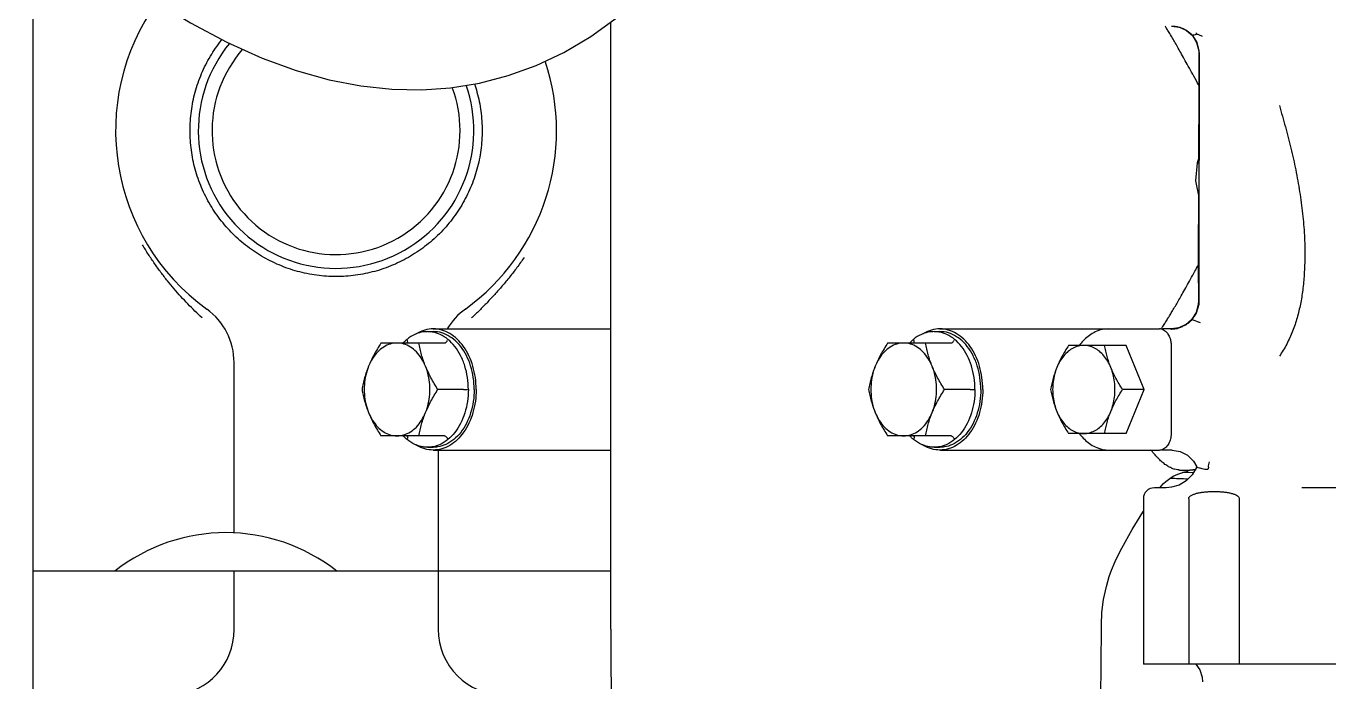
# Model space of a CAD drawing. Header units: millimetres. Extents: x 156850 to 204135, y 56350 to 74150.
# Drawn here: x 174923.7 to 175160.2, y 61808.4 to 61927.5 of the extents above; entities that cross this region are included whole.
import ezdxf

# ---------------------------------------------------------------- set-up
doc = ezdxf.new("R2010")
doc.units = ezdxf.units.MM
doc.header["$LTSCALE"] = 150
doc.layers.add('-----33 Equipment', color=5, linetype='Continuous')

# ---------------------------------------------------------------- blocks, each defined once
blk = doc.blocks.new('X-2F-PLAN$0$A$C73FA2420')
at = {"color": 0, "linetype": 'Continuous'}
for p, q in [((2195.08, 713.28), (1942.01, 713.28)), ((2074.23, 608.42), (2074.23, 713.28)), ((2063.62, 676.78), (2074.23, 676.78)), ((2081.2, 676.78), (2112.12, 676.78)), ((2098.8, 638.61), (2098.8, 650.13)), ((2115.67, 638.61), (2115.67, 650.13)), ((2096.73, 641.7), (2096.73, 640.64)), ((2117.73, 641.7), (2117.73, 640.64)), ((2096.23, 639.78), (2063.73, 639.78)), ((2096.23, 640.64), (2096.23, 608.42)), ((2107.23, 635.17), (2107.23, 639.8)), ((2118.23, 640.64), (2118.23, 608.42)), ((2063.73, 608.42), (2173.99, 608.42)), ((2098.8, 546.69), (2098.8, 558.2)), ((2115.67, 546.69), (2115.67, 558.2)), ((2096.23, 548.72), (2096.23, 508.89)), ((2096.73, 549.78), (2096.73, 548.72)), ((2117.73, 549.78), (2117.73, 548.72)), ((2118.23, 548.72), (2118.23, 508.89)), ((2107.23, 543.25), (2107.23, 547.88)), ((2099.23, 514.92), (2099.23, 525.36)), ((2115.23, 514.92), (2115.23, 525.36)), ((2063.73, 519.42), (2064.48, 519.42)), ((2073.28, 517.98), (2073.29, 517.98)), ((2077.14, 516.35), (2077.14, 516.35)), ((2107.23, 511.65), (2107.23, 515.57)), ((2099.23, 514.92), (2107.23, 511.65)), ((2107.23, 511.65), (2115.23, 514.92)), ((2087.38, 511.79), (2057.38, 511.79)), ((2057.38, 462.69), (2057.38, 511.79)), ((2089.38, 507.66), (2089.38, 509.79)), ((2089.38, 508.8), (2089.7, 508.55)), ((2096.23, 506.55), (2096.23, 508.42)), ((2118.23, 506.69), (2118.23, 508.3)), ((2115.23, 506.77), (2099.23, 506.77)), ((2118.45, 505.35), (2118.25, 506.69)), ((2173.23, 506.7), (2173.01, 505.25)), ((2087.38, 503.58), (2057.38, 503.58)), ((2092.16, 504.65), (2092.21, 502.65)), ((2092.6, 505.25), (2092.6, 505.26)), ((2092.6, 505.25), (2092.6, 503.39)), ((2119.05, 504.07), (2118.45, 505.35)), ((2119.99, 503.01), (2119.05, 504.07)), ((2172.41, 503.97), (2171.48, 502.91)), ((2173.01, 505.25), (2172.41, 503.97)), ((2122.66, 501.75), (2121.06, 502.22)), ((2123.24, 501.72), (2122.66, 501.75)), ((2123.25, 501.82), (2122.73, 501.84)), ((2124.54, 501.82), (2123.25, 501.82)), ((2124.93, 501.82), (2124.54, 501.82)), ((2125.33, 501.82), (2124.93, 501.82)), ((2125.92, 501.82), (2125.33, 501.82)), ((2126.32, 501.82), (2125.92, 501.82)), ((2126.73, 501.83), (2126.32, 501.82)), ((2127.13, 501.83), (2126.73, 501.83)), ((2127.54, 501.83), (2127.13, 501.83)), ((2127.95, 501.83), (2127.54, 501.83)), ((2128.36, 501.83), (2127.95, 501.83)), ((2128.78, 501.83), (2128.36, 501.83)), ((2129.83, 501.83), (2129.41, 501.83)), ((2130.26, 501.83), (2129.83, 501.83)), ((2130.68, 501.83), (2130.26, 501.83)), ((2131.11, 501.83), (2130.68, 501.83)), ((2131.55, 501.83), (2131.11, 501.83)), ((2132.64, 501.83), (2132.2, 501.83)), ((2133.08, 501.83), (2132.64, 501.83)), ((2134.19, 501.83), (2133.74, 501.83)), ((2135.32, 501.83), (2134.86, 501.83)), ((2137.85, 501.82), (2137.38, 501.82)), ((2145.09, 502.35), (2142.16, 501.72)), ((2143.28, 501.81), (2142.89, 501.81)), ((2148.4, 502.04), (2145.09, 502.35)), ((2148.28, 501.79), (2148.29, 501.79)), ((2148.4, 501.79), (2148.29, 501.79)), ((2149.31, 501.71), (2148.4, 502.04)), ((2149.57, 501.79), (2148.4, 501.79)), ((2156.84, 501.76), (2153.97, 501.77)), ((2168.22, 501.72), (2167.95, 501.72)), ((2168.73, 501.71), (2168.23, 501.68)), ((2092.89, 500.04), (2092.84, 500.07)), ((2087.38, 494.39), (2057.38, 494.39)), ((2089.38, 473.02), (2089.38, 483.06))]:
    blk.add_line(p, q, dxfattribs=at)
for points in [[(2232.02, 748.28), (2226.96, 744.02), (2218.17, 736.27), (2209.91, 728.56), (2202.23, 720.93), (2195.16, 713.37), (2188.75, 705.92), (2183.03, 698.62), (2178.06, 691.53), (2173.81, 684.69), (2170.27, 678.08), (2167.39, 671.7), (2165.13, 665.53), (2163.46, 659.56), (2162.34, 653.78), (2161.75, 648.17), (2161.66, 642.71), (2162.03, 637.5)], [(2162.03, 637.5), (2162.88, 632.27), (2164.23, 627.07), (2166.07, 621.97), (2168.44, 616.97), (2171.35, 612.07), (2174.85, 607.23), (2179, 602.47), (2183.85, 597.79), (2189.39, 593.24), (2195.62, 588.88), (2202.59, 584.68), (2210.42, 580.62), (2219.24, 576.71), (2229.09, 572.98), (2239.92, 569.5), (2251.59, 566.35), (2263.99, 563.57), (2277.11, 561.16), (2290.97, 559.14), (2305.53, 557.54), (2320.78, 556.39), (2336.56, 555.75)], [(2063.73, 608.42), (2057.96, 608.4), (2052.1, 608.34), (2046.08, 608.25), (2039.69, 608.15), (2032.67, 608.05), (2024.86, 607.98), (2016.38, 607.94), (2007.36, 607.94), (1997.86, 607.98), (1987.97, 608.06), (1977.75, 608.16), (1967.3, 608.28), (1956.83, 608.42)], [(1985.34, 519.64), (1995.27, 519.71), (2004.1, 519.76), (2012.62, 519.78), (2020.86, 519.77), (2028.82, 519.73), (2036.53, 519.66), (2043.93, 519.58), (2050.98, 519.5), (2057.65, 519.44), (2063.73, 519.42)], [(2064.47, 519.42), (2066.71, 519.33), (2069.1, 519.03), (2071.47, 518.52), (2073.28, 517.98)], [(2073.29, 517.98), (2074.39, 517.58), (2076, 516.9), (2077.14, 516.35)], [(2077.14, 516.35), (2078.42, 515.68), (2081.81, 513.81), (2084.97, 511.88), (2085.11, 511.79)], [(2089.7, 508.55), (2090.14, 508.13), (2090.54, 507.7), (2090.89, 507.26), (2091.2, 506.81), (2091.46, 506.37), (2091.68, 505.95), (2091.86, 505.54), (2092, 505.16), (2092.11, 504.83), (2092.19, 504.55), (2092.25, 504.31), (2092.29, 504.1), (2092.32, 503.93), (2092.34, 503.81), (2092.35, 503.73), (2092.36, 503.69), (2092.36, 503.67)], [(2090.63, 504.03), (2089.87, 505.33), (2089.47, 506.68), (2089.38, 507.66)], [(2096.21, 506.56), (2095.99, 505.15), (2095.3, 503.78), (2094.24, 502.69), (2093.2, 502.09)], [(2093.21, 502.09), (2091.73, 502.93), (2090.63, 504.03)], [(2172.86, 504.78), (2172.41, 503.93), (2171.48, 502.88), (2170.24, 502.1), (2168.73, 501.71)], [(2057.38, 502.28), (2056.32, 501.58), (2054.96, 501.16), (2054.12, 501.09)], [(2121.06, 502.22), (2119.75, 503.13), (2119.44, 503.48)], [(2122.73, 501.84), (2121.23, 502.24), (2119.99, 503.01)], [(2168.23, 501.68), (2164.57, 501.69), (2153.8, 501.7), (2143.75, 501.71), (2134.3, 501.72), (2125.29, 501.72), (2123.24, 501.72)], [(2129.41, 501.83), (2129.2, 501.83), (2128.78, 501.83)], [(2132.2, 501.83), (2131.98, 501.83), (2131.55, 501.83)], [(2133.74, 501.83), (2133.52, 501.83), (2133.08, 501.83)], [(2134.86, 501.83), (2134.64, 501.83), (2134.19, 501.83)], [(2136, 501.83), (2135.77, 501.83), (2135.32, 501.83)], [(2136.69, 501.83), (2136.46, 501.83), (2136, 501.83)], [(2137.38, 501.82), (2137.15, 501.83), (2136.69, 501.83)], [(2138.55, 501.82), (2138.32, 501.82), (2137.85, 501.82)], [(2139.5, 501.82), (2139.26, 501.82), (2139.02, 501.82), (2138.55, 501.82)], [(2140.21, 501.82), (2139.97, 501.82), (2139.5, 501.82)], [(2140.93, 501.82), (2140.69, 501.82), (2140.21, 501.82)], [(2141.9, 501.81), (2141.66, 501.82), (2141.42, 501.82), (2140.93, 501.82)], [(2142.89, 501.81), (2142.64, 501.81), (2142.39, 501.81), (2141.9, 501.81)], [(2152.57, 501.78), (2152.29, 501.78), (2152.02, 501.78), (2151.74, 501.78), (2151.47, 501.78), (2151.19, 501.78), (2150.92, 501.78), (2150.65, 501.78), (2150.38, 501.79), (2150.11, 501.79), (2149.57, 501.79)], [(2153.97, 501.77), (2153.69, 501.77), (2153.41, 501.77), (2153.13, 501.77), (2152.57, 501.78)], [(2158.31, 501.75), (2157.72, 501.76), (2157.43, 501.76), (2157.13, 501.76), (2156.84, 501.76)], [(2161.32, 501.74), (2160.71, 501.74), (2160.41, 501.74), (2160.11, 501.75), (2159.8, 501.75), (2159.5, 501.75), (2159.2, 501.75), (2158.91, 501.75), (2158.61, 501.75), (2158.31, 501.75)], [(2163.17, 501.73), (2162.55, 501.74), (2162.24, 501.74), (2161.93, 501.74), (2161.63, 501.74), (2161.32, 501.74)], [(2164.74, 501.73), (2164.11, 501.73), (2163.8, 501.73), (2163.49, 501.73), (2163.17, 501.73)], [(2166.33, 501.72), (2165.69, 501.72), (2165.38, 501.73), (2165.06, 501.73), (2164.74, 501.73)], [(2167.95, 501.72), (2167.3, 501.72), (2166.98, 501.72), (2166.65, 501.72), (2166.33, 501.72)], [(2171.48, 502.91), (2170.24, 502.14), (2168.73, 501.74), (2168.22, 501.72)], [(2171.64, 502.97), (2171.63, 502.94), (2171.62, 502.91)], [(2171.76, 502.13), (2171.82, 502.15), (2171.88, 502.17), (2171.94, 502.18)], [(2171.94, 502.18), (2171.97, 502.19), (2172, 502.17)], [(2093.14, 499.99), (2093.01, 500), (2092.89, 500.04)]]:
    blk.add_lwpolyline(points, dxfattribs=at)
for centre, radius, start, end in [((2048.73, 678.28), 32.5, 321.6851, 38.3149), ((2154.23, 658.28), 40, 54.2968, 144.0883), ((2063.62, 688.78), 12, 185.3128, 270), ((2154.23, 658.28), 25, 50.6933, 289.2773), ((2112.12, 688.78), 12, 270, 324.0883), ((2154.23, 658.28), 22.5, 48.9655, 290.4165), ((2063.73, 627.78), 12, 90, 180), ((2112.12, 627.78), 12, 35.9117, 59.3426), ((2154.23, 658.28), 40, 215.9117, 288.384), ((2087.38, 509.79), 2, 0, 90)]:
    blk.add_arc(centre, radius, start, end, dxfattribs=at)
for points, start_tangent, end_tangent in [([(2120.22, 682.58), (2121.47, 683.89), (2122.76, 685.17), (2124.1, 686.43), (2125.5, 687.66), (2126.96, 688.87), (2128.49, 690.06), (2130.09, 691.21), (2131.76, 692.33), (2133.51, 693.4)], (0.68054, 0.732711), (0.864362, 0.502871)), ([(2154.23, 631.78), (2152.46, 631.84), (2150.7, 632.01), (2148.96, 632.31), (2147.23, 632.72), (2145.54, 633.24), (2143.89, 633.88), (2142.28, 634.63), (2140.73, 635.48), (2139.24, 636.43), (2137.81, 637.48), (2136.46, 638.62), (2135.19, 639.85), (2134, 641.17), (2132.9, 642.56), (2131.9, 644.02), (2130.99, 645.54), (2130.2, 647.12), (2129.5, 648.75), (2128.92, 650.43), (2128.46, 652.13), (2128.1, 653.87), (2127.87, 655.63), (2127.75, 657.39), (2127.75, 659.16), (2127.87, 660.93), (2128.1, 662.69), (2128.46, 664.42), (2128.92, 666.13), (2129.5, 667.8), (2130.2, 669.43), (2130.99, 671.01), (2131.9, 672.54), (2132.9, 674), (2134, 675.39), (2135.19, 676.7), (2136.46, 677.93), (2137.81, 679.07), (2139.24, 680.13), (2140.73, 681.08), (2142.28, 681.93), (2143.89, 682.67), (2145.54, 683.31), (2147.23, 683.84), (2148.96, 684.25), (2150.7, 684.54), (2152.46, 684.72), (2154.23, 684.78)], (-1, 0.000003), (1, 0)), ([(2154.23, 684.78), (2156, 684.72), (2157.77, 684.54), (2159.51, 684.25), (2161.24, 683.84), (2162.93, 683.31), (2164.58, 682.67), (2166.19, 681.93), (2167.74, 681.08), (2169.23, 680.13), (2170.66, 679.07), (2170.76, 678.99)], (1, 0), (0.781693, -0.623663)), ([(2107.23, 653.57), (2106.17, 653.36), (2105.11, 653.1), (2104.06, 652.77), (2103.02, 652.38)], (-0.985438, -0.170033), (-0.92582, -0.377964)), ([(2111.45, 652.38), (2109.84, 652.89), (2108.12, 653.15), (2106.35, 653.15), (2104.63, 652.89), (2103.02, 652.38)], (-0.92582, 0.377964), (-0.92582, -0.377964)), ([(2111.45, 652.38), (2110.41, 652.77), (2109.36, 653.1), (2108.3, 653.36), (2107.23, 653.57)], (-0.92582, 0.377964), (-0.985438, 0.170033)), ([(2103.02, 652.38), (2101.98, 651.92), (2100.93, 651.39), (2099.87, 650.79), (2098.8, 650.13)], (-0.92582, -0.377964), (-0.84076, -0.541408)), ([(2103.02, 652.38), (2101.6, 651.65), (2100.41, 650.72), (2099.53, 649.64), (2098.98, 648.45), (2098.8, 647.22)], (-0.92582, -0.377964), (0, -1)), ([(2115.67, 650.13), (2114.6, 650.79), (2113.54, 651.39), (2112.49, 651.92), (2111.45, 652.38)], (-0.84076, 0.541408), (-0.92582, 0.377964)), ([(2115.67, 647.22), (2115.48, 648.46), (2114.94, 649.64), (2114.06, 650.72), (2112.88, 651.65), (2111.45, 652.38)], (0, 1), (-0.92582, 0.377964)), ([(2097.15, 643.77), (2097.25, 644), (2098.14, 645.41), (2098.18, 645.47)], (0.378535, 0.925587), (0.639571, 0.768732)), ([(2098.18, 645.47), (2098.35, 645.65)], (0.639571, 0.768732), (0.664539, 0.747253)), ([(2098.35, 645.65), (2098.77, 646.09)], (0.664539, 0.747253), (0.719955, 0.694021)), ([(2098.8, 645.5), (2098.76, 645.37), (2098.68, 645.32)], (0, -1), (-0.926936, -0.375219)), ([(2098.8, 647.22), (2098.99, 645.98), (2099.53, 644.79), (2100.41, 643.71), (2101.59, 642.79), (2103.02, 642.05)], (0, -1), (0.92582, -0.377964)), ([(2111.45, 642.05), (2112.87, 642.78), (2114.06, 643.71), (2114.94, 644.79), (2115.48, 645.98), (2115.67, 647.22)], (0.92582, 0.377964), (0, 1)), ([(2115.67, 645.5), (2115.71, 645.37), (2115.79, 645.32)], (0, -1), (0.926496, -0.376304)), ([(2116.12, 645.66), (2115.7, 646.09)], (-0.664574, 0.747223), (-0.719955, 0.694021)), ([(2116.28, 645.47), (2116.12, 645.66)], (-0.639571, 0.768732), (-0.664574, 0.747223)), ([(2117.32, 643.77), (2117.22, 644), (2116.33, 645.41), (2116.28, 645.47)], (-0.378535, 0.925587), (-0.639571, 0.768732)), ([(2096.23, 640.64), (2096.45, 642.16), (2097.07, 643.62), (2097.16, 643.77)], (0, 1), (0.527024, 0.84985)), ([(2096.73, 641.7), (2096.79, 642.48), (2097.15, 643.77)], (0, 1), (0.378535, 0.925587)), ([(2098.48, 645.3), (2098.3, 645.35)], (-0.989806, 0.142419), (-0.92582, 0.377964)), ([(2098.68, 645.32), (2098.64, 645.3), (2098.48, 645.3)], (-0.926936, -0.375219), (-0.989806, 0.142419)), ([(2098.8, 643.24), (2099.87, 643.03), (2100.93, 642.77), (2101.98, 642.44), (2103.02, 642.05)], (0.985438, -0.170033), (0.92582, -0.377964)), ([(2111.45, 642.05), (2112.49, 642.44), (2113.54, 642.77), (2114.6, 643.03), (2115.67, 643.24)], (0.92582, 0.377964), (0.985438, 0.170033)), ([(2115.79, 645.32), (2115.83, 645.3), (2115.99, 645.3)], (0.926496, -0.376304), (0.989806, 0.142419)), ([(2115.99, 645.3), (2116.17, 645.35)], (0.989806, 0.142419), (0.92582, 0.377964)), ([(2118.23, 640.64), (2118.02, 642.16), (2117.4, 643.62), (2117.31, 643.77)], (0, 1), (-0.527024, 0.84985)), ([(2117.73, 641.7), (2117.68, 642.48), (2117.32, 643.77)], (0, 1), (-0.378535, 0.925587)), ([(2096.83, 640.67), (2096.79, 640.93), (2096.73, 641.7)], (-0.1942, 0.980962), (0, 1)), ([(2107.23, 634.28), (2105.05, 634.44), (2102.96, 634.92), (2101.06, 635.7), (2099.43, 636.73), (2098.14, 637.99), (2097.25, 639.41), (2096.83, 640.67)], (-1, 0), (-0.1942, 0.980962)), ([(2103.02, 642.05), (2104.06, 641.59), (2105.11, 641.06), (2106.17, 640.46), (2107.23, 639.8)], (0.92582, -0.377964), (0.84076, -0.541408)), ([(2103.02, 642.05), (2104.63, 641.55), (2106.35, 641.29), (2108.12, 641.29), (2109.84, 641.55), (2111.45, 642.05)], (0.92582, -0.377964), (0.92582, 0.377964)), ([(2107.23, 639.8), (2108.3, 640.46), (2109.36, 641.06), (2110.41, 641.59), (2111.45, 642.05)], (0.84076, 0.541408), (0.92582, 0.377964)), ([(2107.23, 634.28), (2109.42, 634.44), (2111.5, 634.92), (2113.41, 635.7), (2115.04, 636.73), (2116.33, 637.99), (2117.22, 639.41), (2117.63, 640.67)], (1, 0), (0.1942, 0.980962)), ([(2117.63, 640.67), (2117.68, 640.93), (2117.73, 641.7)], (0.1942, 0.980962), (0, 1)), ([(2107.23, 632.86), (2105.09, 633.01), (2103.02, 633.46), (2101.12, 634.17), (2099.46, 635.14), (2098.09, 636.32), (2097.07, 637.66), (2096.45, 639.12), (2096.23, 640.64)], (-1, 0), (0, 1)), ([(2107.23, 633.22), (2105.05, 633.38), (2102.96, 633.86), (2101.06, 634.63), (2099.43, 635.67), (2098.14, 636.93), (2097.25, 638.35), (2096.79, 639.87), (2096.73, 640.64)], (-1, 0), (0, 1)), ([(2098.8, 638.61), (2098.76, 638.45), (2098.64, 638.29), (2098.48, 638.15), (2098.3, 638.06)], (0, -1), (-0.92582, -0.377964)), ([(2107.23, 632.86), (2109.38, 633.01), (2111.44, 633.46), (2113.35, 634.17), (2115.01, 635.14), (2116.38, 636.32), (2117.4, 637.66), (2118.02, 639.12), (2118.23, 640.64)], (1, 0), (0, 1)), ([(2107.23, 633.22), (2109.42, 633.38), (2111.5, 633.86), (2113.41, 634.63), (2115.04, 635.67), (2116.33, 636.93), (2117.22, 638.35), (2117.68, 639.87), (2117.73, 640.64)], (1, 0), (0, 1)), ([(2115.67, 638.61), (2115.71, 638.45), (2115.83, 638.29), (2115.99, 638.15), (2116.17, 638.06)], (0, -1), (0.92582, -0.377964)), ([(2107.23, 635.17), (2107.23, 634.99), (2107.23, 634.78), (2107.23, 634.58), (2107.23, 634.41)], (0, -1), (0, -1)), ([(2131.17, 624.18), (2129.37, 625.46), (2127.66, 626.78), (2126.03, 628.13), (2124.48, 629.5), (2122.99, 630.89), (2121.58, 632.28), (2120.22, 633.69)], (-0.826677, 0.562677), (-0.686188, 0.727425)), ([(2162.73, 633.18), (2161.24, 632.72), (2159.51, 632.31), (2157.77, 632.01), (2156, 631.84), (2154.23, 631.78)], (-0.947191, -0.32067), (-1, 0.000003)), ([(2103.02, 560.46), (2101.98, 560), (2100.93, 559.47), (2099.87, 558.86), (2098.8, 558.2)], (-0.92582, -0.377964), (-0.84076, -0.541408)), ([(2103.02, 560.46), (2101.6, 559.73), (2100.41, 558.8), (2099.53, 557.72), (2098.98, 556.53), (2098.8, 555.29)], (-0.92582, -0.377964), (0, -1)), ([(2107.23, 561.65), (2106.17, 561.44), (2105.11, 561.17), (2104.06, 560.85), (2103.02, 560.46)], (-0.985438, -0.170033), (-0.92582, -0.377964)), ([(2111.45, 560.46), (2109.84, 560.96), (2108.12, 561.22), (2106.35, 561.22), (2104.63, 560.96), (2103.02, 560.46)], (-0.92582, 0.377964), (-0.92582, -0.377964)), ([(2111.45, 560.46), (2110.41, 560.85), (2109.36, 561.17), (2108.3, 561.44), (2107.23, 561.65)], (-0.92582, 0.377964), (-0.985438, 0.170033)), ([(2115.67, 558.2), (2114.6, 558.86), (2113.54, 559.47), (2112.49, 560), (2111.45, 560.46)], (-0.84076, 0.541408), (-0.92582, 0.377964)), ([(2115.67, 555.29), (2115.48, 556.53), (2114.94, 557.72), (2114.06, 558.8), (2112.88, 559.72), (2111.45, 560.46)], (0, 1), (-0.92582, 0.377964)), ([(2097.15, 551.84), (2097.25, 552.07), (2098.14, 553.49), (2098.18, 553.54)], (0.378535, 0.925587), (0.639571, 0.768732)), ([(2098.18, 553.54), (2098.35, 553.73)], (0.639571, 0.768732), (0.664539, 0.747253)), ([(2098.48, 553.38), (2098.3, 553.42)], (-0.989806, 0.142419), (-0.92582, 0.377964)), ([(2098.35, 553.73), (2098.77, 554.17)], (0.664539, 0.747253), (0.719955, 0.694021)), ([(2098.68, 553.39), (2098.64, 553.38), (2098.48, 553.38)], (-0.926936, -0.375219), (-0.989806, 0.142419)), ([(2098.8, 553.57), (2098.76, 553.45), (2098.68, 553.39)], (0, -1), (-0.926936, -0.375219)), ([(2098.8, 555.29), (2098.99, 554.05), (2099.53, 552.87), (2100.41, 551.79), (2101.59, 550.86), (2103.02, 550.13)], (0, -1), (0.92582, -0.377964)), ([(2111.45, 550.13), (2112.87, 550.86), (2114.06, 551.79), (2114.94, 552.87), (2115.48, 554.06), (2115.67, 555.29)], (0.92582, 0.377964), (0, 1)), ([(2115.67, 553.57), (2115.71, 553.45), (2115.79, 553.39)], (0, -1), (0.926496, -0.376304)), ([(2116.12, 553.73), (2115.7, 554.17)], (-0.664574, 0.747223), (-0.719955, 0.694021)), ([(2115.79, 553.39), (2115.83, 553.38), (2115.99, 553.38)], (0.926496, -0.376304), (0.989806, 0.142419)), ([(2115.99, 553.38), (2116.17, 553.42)], (0.989806, 0.142419), (0.92582, 0.377964)), ([(2116.28, 553.54), (2116.12, 553.73)], (-0.639571, 0.768732), (-0.664574, 0.747223)), ([(2117.32, 551.84), (2117.22, 552.07), (2116.33, 553.49), (2116.28, 553.54)], (-0.378535, 0.925587), (-0.639571, 0.768732)), ([(2096.23, 548.72), (2096.45, 550.23), (2097.07, 551.69), (2097.16, 551.84)], (0, 1), (0.527024, 0.84985)), ([(2096.73, 549.78), (2096.79, 550.55), (2097.15, 551.84)], (0, 1), (0.378535, 0.925587)), ([(2098.8, 551.32), (2099.87, 551.11), (2100.93, 550.84), (2101.98, 550.52), (2103.02, 550.13)], (0.985438, -0.170033), (0.92582, -0.377964)), ([(2111.45, 550.13), (2112.49, 550.52), (2113.54, 550.84), (2114.6, 551.11), (2115.67, 551.32)], (0.92582, 0.377964), (0.985438, 0.170033)), ([(2118.23, 548.72), (2118.02, 550.23), (2117.4, 551.69), (2117.31, 551.84)], (0, 1), (-0.527024, 0.84985)), ([(2117.73, 549.78), (2117.68, 550.55), (2117.32, 551.84)], (0, 1), (-0.378535, 0.925587)), ([(2107.23, 540.94), (2105.09, 541.09), (2103.02, 541.53), (2101.12, 542.25), (2099.46, 543.22), (2098.09, 544.4), (2097.07, 545.74), (2096.45, 547.2), (2096.23, 548.72)], (-1, 0), (0, 1)), ([(2096.83, 548.75), (2096.79, 549), (2096.73, 549.78)], (-0.1942, 0.980962), (0, 1)), ([(2107.23, 541.29), (2105.05, 541.46), (2102.96, 541.93), (2101.06, 542.71), (2099.43, 543.75), (2098.14, 545.01), (2097.25, 546.42), (2096.79, 547.94), (2096.73, 548.72)], (-1, 0), (0, 1)), ([(2107.23, 542.35), (2105.05, 542.52), (2102.96, 543), (2101.06, 543.77), (2099.43, 544.81), (2098.14, 546.07), (2097.25, 547.48), (2096.83, 548.75)], (-1, 0), (-0.1942, 0.980962)), ([(2103.02, 550.13), (2104.06, 549.67), (2105.11, 549.14), (2106.17, 548.54), (2107.23, 547.88)], (0.92582, -0.377964), (0.84076, -0.541408)), ([(2103.02, 550.13), (2104.63, 549.62), (2106.35, 549.36), (2108.12, 549.36), (2109.84, 549.62), (2111.45, 550.13)], (0.92582, -0.377964), (0.92582, 0.377964)), ([(2107.23, 547.88), (2108.3, 548.54), (2109.36, 549.14), (2110.41, 549.67), (2111.45, 550.13)], (0.84076, 0.541408), (0.92582, 0.377964)), ([(2107.23, 542.35), (2109.42, 542.52), (2111.5, 543), (2113.41, 543.77), (2115.04, 544.81), (2116.33, 546.07), (2117.22, 547.48), (2117.63, 548.75)], (1, 0), (0.1942, 0.980962)), ([(2107.23, 540.94), (2109.38, 541.09), (2111.44, 541.53), (2113.35, 542.25), (2115.01, 543.22), (2116.38, 544.4), (2117.4, 545.74), (2118.02, 547.2), (2118.23, 548.72)], (1, 0), (0, 1)), ([(2107.23, 541.29), (2109.42, 541.46), (2111.5, 541.93), (2113.41, 542.71), (2115.04, 543.75), (2116.33, 545.01), (2117.22, 546.42), (2117.68, 547.94), (2117.73, 548.72)], (1, 0), (0, 1)), ([(2117.63, 548.75), (2117.68, 549), (2117.73, 549.78)], (0.1942, 0.980962), (0, 1)), ([(2098.8, 546.69), (2098.76, 546.53), (2098.64, 546.36), (2098.48, 546.23), (2098.3, 546.13)], (0, -1), (-0.92582, -0.377964)), ([(2115.67, 546.69), (2115.71, 546.53), (2115.83, 546.36), (2115.99, 546.23), (2116.17, 546.13)], (0, -1), (0.92582, -0.377964)), ([(2107.23, 543.25), (2107.23, 543.06), (2107.23, 542.86), (2107.23, 542.65), (2107.23, 542.48)], (0, -1), (0, -1)), ([(2103.23, 527.5), (2102.25, 527.07), (2101.26, 526.57), (2100.25, 526), (2099.23, 525.36)], (-0.92582, -0.377964), (-0.84076, -0.541408)), ([(2103.23, 527.5), (2102.1, 526.94), (2101.11, 526.24), (2100.31, 525.43), (2099.72, 524.54), (2099.35, 523.58), (2099.23, 522.6)], (-0.92582, -0.377964), (0, -1)), ([(2107.23, 528.63), (2106.21, 528.43), (2105.21, 528.18), (2104.22, 527.87), (2103.23, 527.5)], (-0.985438, -0.170033), (-0.92582, -0.377964)), ([(2111.23, 527.5), (2109.97, 527.92), (2108.62, 528.17), (2107.23, 528.26), (2105.84, 528.17), (2104.5, 527.92), (2103.23, 527.5)], (-0.92582, 0.377964), (-0.92582, -0.377964)), ([(2111.23, 527.5), (2110.25, 527.87), (2109.26, 528.18), (2108.25, 528.43), (2107.23, 528.63)], (-0.92582, 0.377964), (-0.985438, 0.170033)), ([(2115.23, 525.36), (2114.21, 526), (2113.21, 526.57), (2112.22, 527.07), (2111.23, 527.5)], (-0.84076, 0.541408), (-0.92582, 0.377964)), ([(2115.23, 522.6), (2115.11, 523.59), (2114.75, 524.54), (2114.16, 525.43), (2113.36, 526.24), (2112.38, 526.94), (2111.23, 527.5)], (0, 1), (-0.92582, 0.377964)), ([(2098.83, 523.1), (2097.98, 522.28), (2096.68, 520.27), (2096.23, 518.08)], (-0.766761, -0.641932), (0, -1)), ([(2099.18, 523.38), (2098.83, 523.1)], (-0.796285, -0.604921), (-0.766761, -0.641932)), ([(2099.23, 522.6), (2099.36, 521.62), (2099.72, 520.67), (2100.31, 519.78), (2101.1, 518.97), (2102.09, 518.27), (2103.23, 517.7)], (0, -1), (0.92582, -0.377964)), ([(2111.23, 517.7), (2112.37, 518.27), (2113.36, 518.97), (2114.16, 519.77), (2114.75, 520.67), (2115.11, 521.62), (2115.23, 522.6)], (0.92582, 0.377964), (0, 1)), ([(2115.64, 523.1), (2115.29, 523.38)], (-0.766761, 0.641932), (-0.796285, 0.604921)), ([(2118.23, 518.08), (2117.79, 520.27), (2116.49, 522.28), (2115.64, 523.1)], (0, 1), (-0.766761, 0.641932)), ([(2099.23, 518.83), (2100.25, 518.63), (2101.26, 518.38), (2102.25, 518.07), (2103.23, 517.7)], (0.985438, -0.170033), (0.92582, -0.377964)), ([(2111.23, 517.7), (2112.22, 518.07), (2113.21, 518.38), (2114.21, 518.63), (2115.23, 518.83)], (0.92582, 0.377964), (0.985438, 0.170033)), ([(2103.23, 517.7), (2104.5, 517.29), (2105.85, 517.03), (2107.23, 516.95), (2108.62, 517.03), (2109.97, 517.29), (2111.23, 517.7)], (0.92582, -0.377964), (0.92582, 0.377964)), ([(2103.23, 517.7), (2104.22, 517.27), (2105.21, 516.77), (2106.21, 516.2), (2107.23, 515.57)], (0.92582, -0.377964), (0.84076, -0.541408)), ([(2107.23, 515.57), (2108.25, 516.2), (2109.26, 516.77), (2110.25, 517.27), (2111.23, 517.7)], (0.84076, 0.541408), (0.92582, 0.377964)), ([(2092.63, 505.6), (2092.74, 506.13), (2092.96, 506.72), (2093.3, 507.37), (2093.76, 508.05), (2094.3, 508.68), (2094.83, 509.21), (2095.34, 509.67), (2095.8, 510.07), (2096.23, 510.44)], (0.138504, 0.990362), (0.751285, 0.659978)), ([(2096.23, 508.89), (2096.27, 508.57), (2096.36, 508.27)], (0, -1), (0.395552, -0.918444)), ([(2096.59, 507.88), (2096.36, 508.27)], (-0.604365, 0.796707), (-0.39559, 0.918427)), ([(2118.12, 508.3), (2117.73, 507.71)], (-0.376412, -0.926452), (-0.686172, -0.727439)), ([(2118.12, 508.3), (2118.23, 508.89)], (0.3764, 0.926457), (0, 1)), ([(2118.23, 508.6), (2118.45, 508.44)], (0.809177, -0.587565), (0.816915, -0.576758)), ([(2118.45, 508.44), (2118.67, 508.29)], (0.816915, -0.576758), (0.823476, -0.56735)), ([(2118.67, 508.29), (2119.05, 508.03), (2119.7, 507.61), (2120.39, 507.18), (2121.13, 506.73), (2121.94, 506.25), (2122.8, 505.75), (2123.74, 505.21), (2124.79, 504.62), (2125.95, 503.96), (2127.25, 503.24), (2128.69, 502.45), (2129.83, 501.83)], (0.823476, -0.56735), (0.879408, -0.476069)), ([(2090.94, 503.73), (2091.08, 506.99)], (0.044582, 0.999006), (0.043865, 0.999037)), ([(2098.25, 506.88), (2097.42, 507.2), (2096.77, 507.68), (2096.59, 507.88)], (-0.971613, 0.236577), (-0.604365, 0.796707)), ([(2099.23, 506.77), (2098.9, 506.78), (2098.57, 506.82), (2098.25, 506.88)], (-1, -0.00029), (-0.971526, 0.236933)), ([(2116.29, 506.9), (2115.95, 506.83), (2115.59, 506.78), (2115.23, 506.77)], (-0.96619, -0.257832), (-1, 0.000214)), ([(2117.73, 507.71), (2117.1, 507.23), (2116.29, 506.9)], (-0.686172, -0.727439), (-0.966137, -0.258029)), ([(2118.21, 506.84), (2118.21, 506.69)], (-0.022455, -0.999748), (0.024963, -0.999688)), ([(2118.21, 506.69), (2118.26, 506.09)], (0.024963, -0.999688), (0.118181, -0.992992)), ([(2118.28, 506.03), (2118.23, 506.69)], (-0.135205, 0.990818), (0, 1)), ([(2118.26, 506.09), (2118.36, 505.47)], (0.118181, -0.992992), (0.22709, -0.973874)), ([(2162.45, 501.74), (2162.88, 501.97), (2164.5, 502.85), (2165.95, 503.65), (2167.25, 504.37), (2168.4, 505.02), (2169.44, 505.61), (2170.39, 506.15), (2171.25, 506.65), (2172.06, 507.13), (2172.72, 507.54)], (0.880369, 0.474289), (0.85026, 0.526362)), ([(2172.72, 507.54), (2172.81, 507.59)], (0.85026, 0.526362), (0.849326, 0.527869)), ([(2172.81, 507.59), (2173.23, 507.86)], (0.849326, 0.527869), (0.843637, 0.536914)), ([(2173.23, 506.68), (2173.05, 505.36)], (0, -1), (-0.266959, -0.963708)), ([(2087.38, 503.58), (2087.78, 503.39), (2088.05, 503.03), (2088.25, 502.55), (2088.41, 501.99), (2088.48, 501.67), (2088.54, 501.34), (2088.59, 501), (2088.63, 500.64), (2088.66, 500.27), (2088.68, 499.9), (2088.7, 499.52), (2088.71, 499.13), (2088.71, 498.75), (2088.7, 498.37), (2088.68, 497.99), (2088.65, 497.62), (2088.62, 497.26), (2088.58, 496.91), (2088.53, 496.57), (2088.47, 496.24), (2088.32, 495.65), (2088.14, 495.14), (2087.91, 494.73), (2087.38, 494.39)], (1, 0), (-1, 0)), ([(2092.6, 505.26), (2092.61, 505.37), (2092.62, 505.48), (2092.63, 505.6)], (0.01146, 0.999934), (0.138492, 0.990364)), ([(2118.63, 504.77), (2118.41, 505.39), (2118.39, 505.48)], (-0.392672, 0.919679), (-0.249698, 0.968324)), ([(2119.22, 503.73), (2118.93, 504.18), (2118.63, 504.77)], (-0.594917, 0.803787), (-0.392673, 0.919678)), ([(2119.3, 503.63), (2119.22, 503.73)], (-0.614768, 0.788708), (-0.594917, 0.803787)), ([(2119.76, 503.12), (2119.3, 503.63)], (-0.707421, 0.706792), (-0.614768, 0.788708)), ([(2172.86, 504.78), (2172.52, 504.11), (2171.79, 503.13)], (-0.380815, -0.924651), (-0.674823, -0.737979)), ([(2173.05, 505.36), (2172.86, 504.78)], (-0.266959, -0.963708), (-0.380815, -0.924651)), ([(2092.61, 502.43), (2092.61, 502.51), (2092.61, 502.66), (2092.61, 502.82), (2092.6, 502.98), (2092.6, 503.13), (2092.6, 503.27), (2092.6, 503.39)], (-0.019164, 0.999816), (0.000729, 1)), ([(2092.62, 502.25), (2092.61, 502.37), (2092.61, 502.43)], (-0.024678, 0.999695), (-0.019164, 0.999816)), ([(2092.68, 500.35), (2092.77, 500.89), (2092.87, 501.33), (2092.96, 501.63)], (0.134101, 0.990968), (0.318306, 0.947988)), ([(2092.96, 501.63), (2093.1, 501.95)], (0.318303, 0.947989), (0.788941, -0.614469)), ([(2119.65, 502.22), (2119.53, 501.87), (2119.42, 501.48)], (-0.287151, -0.957885), (-0.251036, -0.967978)), ([(2119.66, 502.22), (2119.76, 502.56), (2119.86, 503.02)], (0.275199, 0.961387), (-0.592957, 0.805234)), ([(2171.32, 501.09), (2171.56, 501.6), (2171.76, 502.13)], (0.466391, 0.884579), (0.322063, 0.946718)), ([(2171.62, 502.91), (2171.66, 502.56)], (-0.206956, -0.97835), (0.252028, -0.96772)), ([(2171.79, 503.13), (2171.64, 502.97)], (-0.674823, -0.737979), (-0.701153, -0.713011)), ([(2171.66, 502.56), (2171.76, 502.13)], (0.252028, -0.96772), (0.203317, -0.979113)), ([(2092.84, 500.07), (2092.68, 500.35)], (-0.905038, 0.425332), (0.13359, 0.991037)), ([(2093.15, 499.99), (2093.63, 499.93), (2094.12, 499.81)], (0.999174, -0.040642), (0.95683, -0.290649)), ([(2158.8, 487.13), (2154.93, 486.03), (2151.03, 485.03), (2147.1, 484.16), (2143.13, 483.45), (2139.15, 482.92), (2135.21, 482.59), (2131.45, 482.5), (2128.13, 482.62), (2125.27, 482.89), (2122.72, 483.31), (2120.27, 483.9), (2117.84, 484.72), (2115.47, 485.79), (2113.26, 487.13)], (-0.959151, -0.282893), (-0.819975, 0.572399))]:
    blk.add_spline(points, degree=3, dxfattribs=dict(at, start_tangent=start_tangent, end_tangent=end_tangent))
blk = doc.blocks.new('X-2F-PLAN$0$zw$C47F')
at = {"layer": '-----33 Equipment'}
blk.add_blockref('X-2F-PLAN$0$A$C73FA2420', (2898.05, 848.02), dxfattribs=at)

msp = doc.modelspace()

# ---------------------------------------------------------------- block references
at = {"layer": '-----33 Equipment', "rotation": 90.00000000000001}
msp.add_blockref('X-2F-PLAN$0$zw$C47F', (176486.3, 56856.22), dxfattribs=at)

doc.saveas('drawing.dxf')
